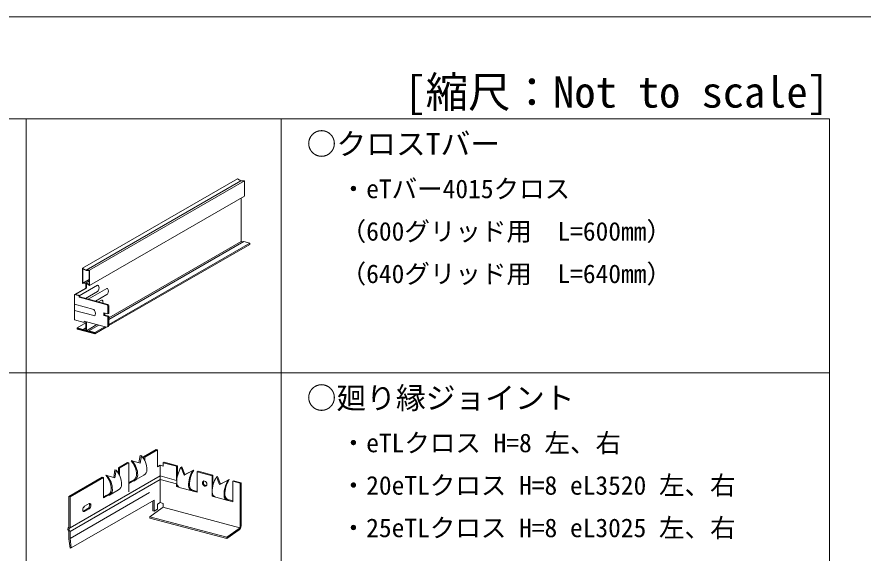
# Model space of a CAD drawing. Units: millimetres on the paper, enlarged 10 times, with parts at other scales. Extents: x -1950 to 1950, y -1347 to 1325.
# Drawn here: x -497.9 to -0.3, y 1009.4 to 1325 of the extents above; entities that cross this region are included whole.
import ezdxf
from ezdxf.enums import TextEntityAlignment as Align

# ---------------------------------------------------------------- set-up
doc = ezdxf.new("R2010")
doc.units = ezdxf.units.MM
doc.header["$LTSCALE"] = 10
doc.linetypes.add('CHAIN1', pattern=[8, 5, -1, 1, -1])
for name, color, linetype, lineweight in [('1-1_中線', 7, 'Continuous', 18), ('F-0_中心線', 7, 'Continuous', 18), ('F-1_中線', 7, 'Continuous', 18), ('F-2_太線１', 3, 'Continuous', 18), ('F-3_太線２', 3, 'Continuous', 18)]:
    doc.layers.add(name, color=color, linetype=linetype, lineweight=lineweight)
doc.layers.add('F-6_文字', color=7, linetype='Continuous')
doc.styles.add('ＭＳ ゴシック', font='')
doc.styles.get('ＭＳ ゴシック').set_extended_font_data('MS Gothic')

msp = doc.modelspace()

# ---------------------------------------------------------------- linework, layer by layer
at = {"layer": '1-1_中線'}
for p, q in [((-459.33, 1177.03), (-368.27, 1229.6)), ((-368.27, 1229.6), (-366.17, 1228.59)), ((-457.24, 1176.02), (-366.17, 1228.59)), ((-455.15, 1175.91), (-364.08, 1228.48)), ((-366.17, 1228.59), (-364.08, 1228.48)), ((-365.96, 1192.89), (-365.96, 1218.37)), ((-443.81, 1147.94), (-365.96, 1192.89)), ((-443.81, 1146.98), (-364.5, 1192.77)), ((-443.81, 1144.03), (-361.01, 1191.83)), ((-443.75, 1143.34), (-361.01, 1191.11)), ((-365.96, 1192.89), (-364.82, 1192.58)), ((-364.5, 1192.77), (-361.01, 1191.83)), ((-361.01, 1191.83), (-361.01, 1191.11)), ((-459.33, 1177.03), (-457.24, 1176.02)), ((-459.33, 1177.03), (-459.33, 1168)), ((-459.11, 1176.68), (-457.24, 1175.77)), ((-457.24, 1176.02), (-455.15, 1175.91)), ((-457.24, 1175.77), (-455.36, 1175.68)), ((-455.36, 1167.25), (-455.36, 1175.68)), ((-455.15, 1166.88), (-455.15, 1175.91)), ((-459.11, 1168.26), (-455.36, 1170.42)), ((-457.24, 1168.56), (-455.36, 1169.65)), ((-463.35, 1161.63), (-457.03, 1165.28)), ((-461.34, 1160.78), (-452.79, 1165.71)), ((-459.33, 1168), (-457.45, 1168.31)), ((-457.45, 1165.37), (-457.45, 1167.07)), ((-457.03, 1168.2), (-455.15, 1166.88)), ((-457.03, 1165.28), (-457.03, 1168.2)), ((-455.97, 1158.84), (-444.99, 1165.18)), ((-452.79, 1165.71), (-450.48, 1167.04)), ((-464.13, 1161.51), (-464.13, 1146.63)), ((-461.36, 1160.77), (-464.13, 1161.51)), ((-460.94, 1160.98), (-463.35, 1161.63)), ((-461.34, 1160.78), (-461.34, 1159.95)), ((-447.03, 1156.12), (-461.34, 1159.95)), ((-460.94, 1160.98), (-460.94, 1160.18)), ((-444.48, 1155.76), (-460.94, 1160.18)), ((-457.65, 1159.29), (-450.48, 1163.43)), ((-451.7, 1157.7), (-444.99, 1161.57)), ((-464.13, 1155.85), (-452.62, 1152.76)), ((-450.01, 1157.25), (-448.14, 1158.33)), ((-445.04, 1155.59), (-447.03, 1156.12)), ((-444.38, 1154.72), (-444.38, 1150.23)), ((-443.81, 1154.89), (-443.81, 1150.39)), ((-443.81, 1154.74), (-443.81, 1154.72)), ((-443.81, 1154.72), (-443.81, 1154.48)), ((-464.13, 1152.24), (-452.62, 1149.15)), ((-444.38, 1150.23), (-446.73, 1150.86)), ((-446.73, 1149.25), (-446.73, 1150.86)), ((-446.16, 1149.4), (-446.16, 1150.71)), ((-444.38, 1150.23), (-443.81, 1150.39)), ((-464.13, 1146.63), (-458.27, 1145.06)), ((-462.4, 1142.02), (-457.45, 1144.88)), ((-445.28, 1142.39), (-458.27, 1145.87)), ((-458.27, 1145.87), (-458.27, 1145.06)), ((-457.45, 1140.42), (-457.45, 1145.65)), ((-457.24, 1145.6), (-457.24, 1140.19)), ((-457.03, 1140.31), (-457.03, 1145.54)), ((-446.73, 1149.25), (-446.16, 1149.4)), ((-444.38, 1148.62), (-446.73, 1149.25)), ((-443.81, 1148.77), (-446.16, 1149.4)), ((-444.38, 1148.62), (-443.81, 1148.77)), ((-444.38, 1143.3), (-444.38, 1148.62)), ((-443.81, 1143.44), (-443.81, 1148.77)), ((-443.81, 1147.48), (-443.81, 1148.76)), ((-462.4, 1142.02), (-458.91, 1141.09)), ((-462.4, 1141.3), (-462.4, 1142.02)), ((-457.24, 1139.92), (-462.4, 1141.3)), ((-457.45, 1140.42), (-461.95, 1141.63)), ((-461.95, 1141.45), (-461.95, 1141.63)), ((-457.24, 1140.19), (-461.95, 1141.45)), ((-458.91, 1141.09), (-457.45, 1141.93)), ((-458.91, 1140.81), (-457.45, 1141.66)), ((-458.91, 1141.09), (-458.91, 1140.81)), ((-457.24, 1140.19), (-452.53, 1138.92)), ((-457.24, 1139.92), (-452.08, 1138.53)), ((-457.03, 1140.31), (-450.84, 1143.88)), ((-457.03, 1140.31), (-452.53, 1139.11)), ((-455.57, 1140.19), (-449.7, 1143.58)), ((-455.57, 1140.19), (-455.57, 1139.92)), ((-452.08, 1139.25), (-455.57, 1140.19)), ((-452.08, 1139.25), (-446.21, 1142.64)), ((-452.08, 1138.53), (-445.36, 1142.41)), ((-452.53, 1138.92), (-452.53, 1139.11)), ((-452.08, 1138.53), (-452.08, 1139.25))]:
    msp.add_line(p, q, dxfattribs=at)
for points in [[(-455.15, 1166.88), (-364.08, 1219.46), (-364.08, 1228.48)], [(-459.11, 1176.68), (-459.11, 1168.26), (-457.24, 1168.56), (-455.36, 1167.25)], [(-464.13, 1161.51), (-457.45, 1165.37), (-457.45, 1168.31)]]:
    msp.add_lwpolyline(points, dxfattribs=at)
for centre, start, end in [((-445.28, 1154.72), 0, 75), ((-444.71, 1154.89), 0.082, 75), ((-444.71, 1154.89), 0, 0.082), ((-445.28, 1143.3), 240, 0), ((-444.71, 1143.44), 270.6132, 0)]:
    msp.add_arc(centre, 0.903, start, end, dxfattribs=at)
for centre, major_axis, ratio, start_param, end_param in [((-450.48, 1165.24), (-0.16, -1.82), 0.488401, 0.17544, 3.317032), ((-444.99, 1163.38), (-0.16, -1.82), 0.488401, 0.17544, 3.317032), ((-448.14, 1156.52), (-0.16, -1.82), 0.488401, 1.604063, 3.317032), ((-452.62, 1150.96), (-0.32, 1.87), 0.451416, 2.78473, 5.926323)]:
    msp.add_ellipse(centre, major_axis=major_axis, ratio=ratio, start_param=start_param, end_param=end_param, dxfattribs=at)
at = {"layer": 'F-0_中心線', "color": 4, "linetype": 'CHAIN1', "lineweight": 9}
msp.add_line((-432.12, 1062.45), (-432.12, 1045.47), dxfattribs=at)
at = {"layer": 'F-1_中線'}
for p, q in [((-415.93, 1070.39), (-423.36, 1066.1)), ((-422.67, 1065.91), (-415.24, 1070.2)), ((-415.24, 1070.2), (-415.93, 1070.39)), ((-415.24, 1060.25), (-415.24, 1070.2)), ((-426.13, 1062.51), (-425.39, 1066.93)), ((-425.43, 1062.31), (-424.69, 1066.74)), ((-424.69, 1066.74), (-425.39, 1066.93)), ((-423.36, 1066.1), (-423.36, 1065)), ((-423.36, 1066.1), (-422.67, 1065.91)), ((-422.67, 1065.91), (-422.67, 1063.73)), ((-438.22, 1059.52), (-432.82, 1062.64)), ((-432.12, 1062.45), (-437.53, 1059.33)), ((-432.12, 1062.45), (-432.82, 1062.64)), ((-430.1, 1063.62), (-430.79, 1063.81)), ((-425.43, 1062.31), (-430.1, 1063.62)), ((-413.75, 1061.11), (-415.24, 1060.25)), ((-411.3, 1062.91), (-411.84, 1062.6)), ((-411.84, 1060.6), (-411.84, 1062.6)), ((-404.01, 1060.5), (-411.84, 1062.6)), ((-403.47, 1060.81), (-411.3, 1062.91)), ((-404.01, 1060.5), (-403.47, 1060.81)), ((-404.01, 1060.5), (-404.01, 1052.21)), ((-403.47, 1060.81), (-403.47, 1054.88)), ((-401.4, 1059.8), (-400.86, 1060.11)), ((-444.96, 1055.04), (-445.65, 1055.23)), ((-440.3, 1053.73), (-444.96, 1055.04)), ((-440.99, 1053.93), (-440.25, 1058.35)), ((-440.3, 1053.73), (-439.55, 1058.16)), ((-439.55, 1058.16), (-440.25, 1058.35)), ((-437.53, 1059.33), (-438.22, 1059.52)), ((-438.22, 1059.52), (-438.22, 1056.42)), ((-437.53, 1059.33), (-437.53, 1055.15)), ((-428.66, 1052.08), (-423.25, 1055.2)), ((-399.61, 1055.32), (-399.07, 1055.63)), ((-394.45, 1057.94), (-393.91, 1058.25)), ((-391.84, 1057.24), (-391.3, 1057.55)), ((-391.84, 1057.24), (-391.84, 1045.24)), ((-383.15, 1054.91), (-391.84, 1057.24)), ((-382.61, 1055.22), (-391.3, 1057.55)), ((-383.15, 1054.91), (-382.61, 1055.22)), ((-382.61, 1055.22), (-382.61, 1049.29)), ((-467.27, 1042.75), (-447.68, 1054.06)), ((-446.98, 1053.87), (-466.57, 1042.56)), ((-446.98, 1053.87), (-447.68, 1054.06)), ((-446.98, 1053.87), (-446.98, 1041.87)), ((-404.01, 1050.09), (-404.01, 1048.52)), ((-380.54, 1054.21), (-380, 1054.52)), ((-378.74, 1049.73), (-378.2, 1050.04)), ((-373.59, 1052.35), (-373.05, 1052.66)), ((-370.98, 1051.65), (-370.44, 1051.96)), ((-366.63, 1050.48), (-370.98, 1051.65)), ((-370.98, 1051.65), (-370.98, 1039.65)), ((-366.09, 1050.8), (-370.44, 1051.96)), ((-366.09, 1050.8), (-366.63, 1050.48)), ((-366.63, 1025.08), (-366.63, 1050.48)), ((-366.09, 1025.4), (-366.09, 1050.8)), ((-443.52, 1043.5), (-438.12, 1046.62)), ((-404.01, 1048.52), (-403.48, 1048.83)), ((-404.01, 1048.52), (-404.01, 1048.5)), ((-402.05, 1047.97), (-404.01, 1048.5)), ((-403.5, 1048.82), (-403.14, 1048.72)), ((-403.47, 1049.16), (-403.47, 1048.81)), ((-401.73, 1047.87), (-394.78, 1046.01)), ((-394.45, 1045.94), (-393.91, 1046.25)), ((-391.84, 1045.24), (-394.45, 1045.94)), ((-393.91, 1046.25), (-391.84, 1045.7)), ((-466.57, 1042.56), (-467.27, 1042.75)), ((-467.27, 1042.75), (-467.27, 1024.92)), ((-466.57, 1042.56), (-466.57, 1024.32)), ((-465.9, 1012.45), (-417.26, 1040.53)), ((-417.26, 1034.08), (-417.26, 1040.53)), ((-383.15, 1042.93), (-382.62, 1043.24)), ((-381.19, 1042.38), (-383.15, 1042.91)), ((-382.63, 1043.23), (-382.28, 1043.13)), ((-382.61, 1043.57), (-382.61, 1043.22)), ((-380.87, 1042.28), (-373.92, 1040.42)), ((-373.59, 1040.35), (-373.05, 1040.66)), ((-370.98, 1039.65), (-373.59, 1040.35)), ((-373.05, 1040.66), (-370.98, 1040.1)), ((-458.83, 1034.12), (-456.12, 1035.68)), ((-458.13, 1036.94), (-455.43, 1038.5)), ((-458.13, 1033.94), (-455.43, 1035.5)), ((-419.74, 1030.83), (-412.38, 1035.96)), ((-415.24, 1035.25), (-417.26, 1034.08)), ((-411.84, 1038.6), (-413.75, 1039.11)), ((-412.03, 1036.38), (-366.83, 1024.27)), ((-411.84, 1037.13), (-411.84, 1038.6)), ((-419.74, 1030.83), (-419.74, 1030.03)), ((-419.74, 1030.83), (-374.53, 1018.72)), ((-374.53, 1017.92), (-419.74, 1030.03)), ((-467.27, 1021.92), (-467.27, 1017.84)), ((-466.57, 1022.2), (-466.57, 1018.06)), ((-374.53, 1018.72), (-367.17, 1023.84)), ((-374.53, 1017.92), (-367.17, 1023.04)), ((-466.57, 1018.06), (-465.9, 1012.45)), ((-374.53, 1018.72), (-374.53, 1017.92))]:
    msp.add_line(p, q, dxfattribs=at)
for points in [[(-432.12, 1062.45), (-432.12, 1050.45), (-430.1, 1051.62), (-430.79, 1051.81), (-432.12, 1051.04)], [(-411.84, 1060.6), (-413.75, 1061.11), (-413.75, 1039.11)], [(-400.86, 1060.11), (-399.07, 1055.63), (-393.91, 1058.25)], [(-401.4, 1059.8), (-399.61, 1055.32), (-394.45, 1057.94)], [(-383.15, 1054.91), (-383.15, 1042.93), (-383.15, 1042.91)], [(-380.54, 1054.21), (-378.74, 1049.73), (-373.59, 1052.35)], [(-380, 1054.52), (-378.2, 1050.04), (-373.05, 1052.66)], [(-446.98, 1041.87), (-444.96, 1043.04), (-445.65, 1043.23), (-446.98, 1042.46)], [(-417.26, 1034.08), (-417.96, 1034.27), (-417.96, 1040.13)], [(-413.75, 1039.11), (-415.24, 1038.25), (-415.24, 1035.25)], [(-467.27, 1017.84), (-466.61, 1012.36), (-465.9, 1012.45)]]:
    msp.add_lwpolyline(points, dxfattribs=at)
for centre, radius, start, end in [((-433.72, 1058.47), 12.24, 359.5803, 42.4999), ((-439.82, 1055.53), 12.24, 359.5803, 42.4999), ((-439.12, 1055.35), 12.24, 359.5803, 42.4999), ((-454.68, 1046.95), 12.24, 359.5803, 42.4999), ((-453.99, 1046.77), 12.24, 359.5803, 42.4999), ((-448.58, 1049.89), 12.24, 359.5803, 42.4999), ((-431.13, 1055.35), 3.56, 275.4962, 1.5429), ((-430.44, 1055.16), 3.56, 275.4962, 1.5429), ((-425.03, 1058.28), 3.56, 300, 1.5429), ((-387.72, 1051.15), 16.19, 147.7219, 181.0493), ((-380.76, 1049.29), 16.19, 147.7219, 181.0493), ((-380.22, 1049.6), 16.19, 147.7219, 181.0493), ((-404.76, 1051.15), 1.3, 47.2392, 54.8408), ((-404.76, 1051.15), 1.3, 305.1592, 313.5164), ((-400.98, 1050.7), 2.93, 176.9498, 255), ((-387.54, 1050.73), 1.26, 134.0753, 182.4854), ((-386.84, 1050.67), 1.96, 180.0176, 250.357), ((-387.78, 1050.89), 0.974, 72.8645, 130.6694), ((-387, 1051.04), 1.26, 139.9198, 182.4854), ((-386.29, 1050.99), 1.96, 180.0176, 250.357), ((-388.16, 1049.97), 1.96, 0.0176, 70.357), ((-387.42, 1049.91), 1.24, 313.5881, 2.9726), ((-366.85, 1045.56), 16.19, 147.7219, 181.0493), ((-359.9, 1043.7), 16.19, 147.7219, 181.0493), ((-359.36, 1044.01), 16.19, 147.7219, 181.0493), ((-445.99, 1046.77), 3.56, 275.4962, 1.5429), ((-445.3, 1046.58), 3.56, 275.4962, 1.5429), ((-439.89, 1049.7), 3.56, 300, 1.5429), ((-394.02, 1048.84), 2.93, 176.9498, 261.5879), ((-393.48, 1049.15), 2.93, 176.9498, 261.5879), ((-387.21, 1049.75), 0.971, 252.9537, 310.7594), ((-386.67, 1050.06), 0.971, 252.9537, 280.8278), ((-380.11, 1045.11), 2.93, 176.9498, 255), ((-373.16, 1043.25), 2.93, 176.9498, 261.5879), ((-372.62, 1043.56), 2.93, 176.9498, 261.5879), ((-456.55, 1034.88), 2.6, 127.5852, 180.578), ((-457.79, 1036.38), 0.653, 118.7216, 121.2786), ((-456.46, 1036.2), 0.616, 296.4563, 303.5437), ((-457.71, 1037.74), 2.6, 307.5852, 0.578), ((-455.77, 1036.01), 0.616, 296.4563, 303.5437), ((-455.09, 1037.94), 0.653, 54.6472, 121.2786), ((-457.01, 1037.55), 2.6, 307.5852, 0.578), ((-453.84, 1036.44), 2.6, 127.58517, 127.58519), ((-455.67, 1038.21), 0.518, 17.6567, 42.3534), ((-457.48, 1037.81), 2.37, 359.0205, 13.6498), ((-454.97, 1038.02), 0.518, 17.6567, 59.4124), ((-456.79, 1037.62), 2.37, 359.0205, 13.6498), ((-413.42, 1037.14), 1.58, 311.1141, 359.5261), ((-457.33, 1034.83), 1.82, 179.2941, 196.6467), ((-458.26, 1034.58), 0.856, 198.6253, 226.3725), ((-459.17, 1034.64), 0.616, 291.734, 303.5437), ((-458.47, 1034.45), 0.616, 232.382, 303.5437), ((-460.41, 1036.18), 2.6, 307.58517, 307.58519), ((-459.71, 1035.99), 2.6, 307.58517, 307.58519), ((-369.25, 1025.42), 3.16, 311.1141, 359.5261), ((-465.85, 1023.49), 2.12, 178.0305, 227.8737), ((-466.34, 1023.59), 1.62, 124.8649, 180.8256), ((-466, 1023.33), 1.27, 178.0305, 243.149), ((-466.29, 1023.39), 0.974, 106.6271, 180.8256), ((-368.21, 1025.03), 1.58, 311.1141, 359.5261)]:
    msp.add_arc(centre, radius, start, end, dxfattribs=at)
at = {"layer": 'F-2_太線１'}
for p, q in [((-466.57, 1022.2), (-413.75, 1052.7)), ((-413.75, 1052.7), (-404.01, 1050.09)), ((-466.57, 1018.06), (-419.93, 1044.99))]:
    msp.add_line(p, q, dxfattribs=at)
msp.add_lwpolyline([(-466.57, 1024.32), (-413.75, 1054.82), (-404.01, 1052.21)], dxfattribs=at)
at = {"layer": 'F-3_太線２'}
for p, q in [((-1950, 1325), (1950, 1325)), ((-1910, 1265), (-20, 1265)), ((-492.5, 1265), (-492.5, 370.03)), ((-20, 1265), (-20, 218.66)), ((-1910, 1115.46), (-20, 1115.46))]:
    msp.add_line(p, q, dxfattribs=at)
at = {"layer": 'F-3_太線２', "color": 4, "lineweight": 9}
msp.add_line((-342.5, 1265), (-342.5, 370.03), dxfattribs=at)

# ---------------------------------------------------------------- texts
at = {"layer": 'F-6_文字', "style": 'ＭＳ ゴシック'}
for s, height, p in [('[縮尺：Not to scale]', 18.33, (-270, 1266.12)), ('○クロスTバー', 12.83, (-327.5, 1240)), ('・eTバー4015クロス', 11, (-307.5, 1215)), ('（600グリッド用\u3000L=600mm）', 11, (-307.5, 1190)), ('（640グリッド用\u3000L=640mm）', 11, (-307.5, 1165)), ('○廻り縁ジョイント', 12.83, (-327.5, 1090.46)), ('・eTLクロス H=8 左、右', 11, (-307.5, 1065.46)), ('・20eTLクロス H=8 eL3520 左、右', 11, (-307.5, 1040.46)), ('・25eTLクロス H=8 eL3025 左、右', 11, (-307.5, 1015.46))]:
    msp.add_text(s, height=height, dxfattribs=at).set_placement(p, align=Align.BOTTOM_LEFT)

doc.saveas('drawing.dxf')
